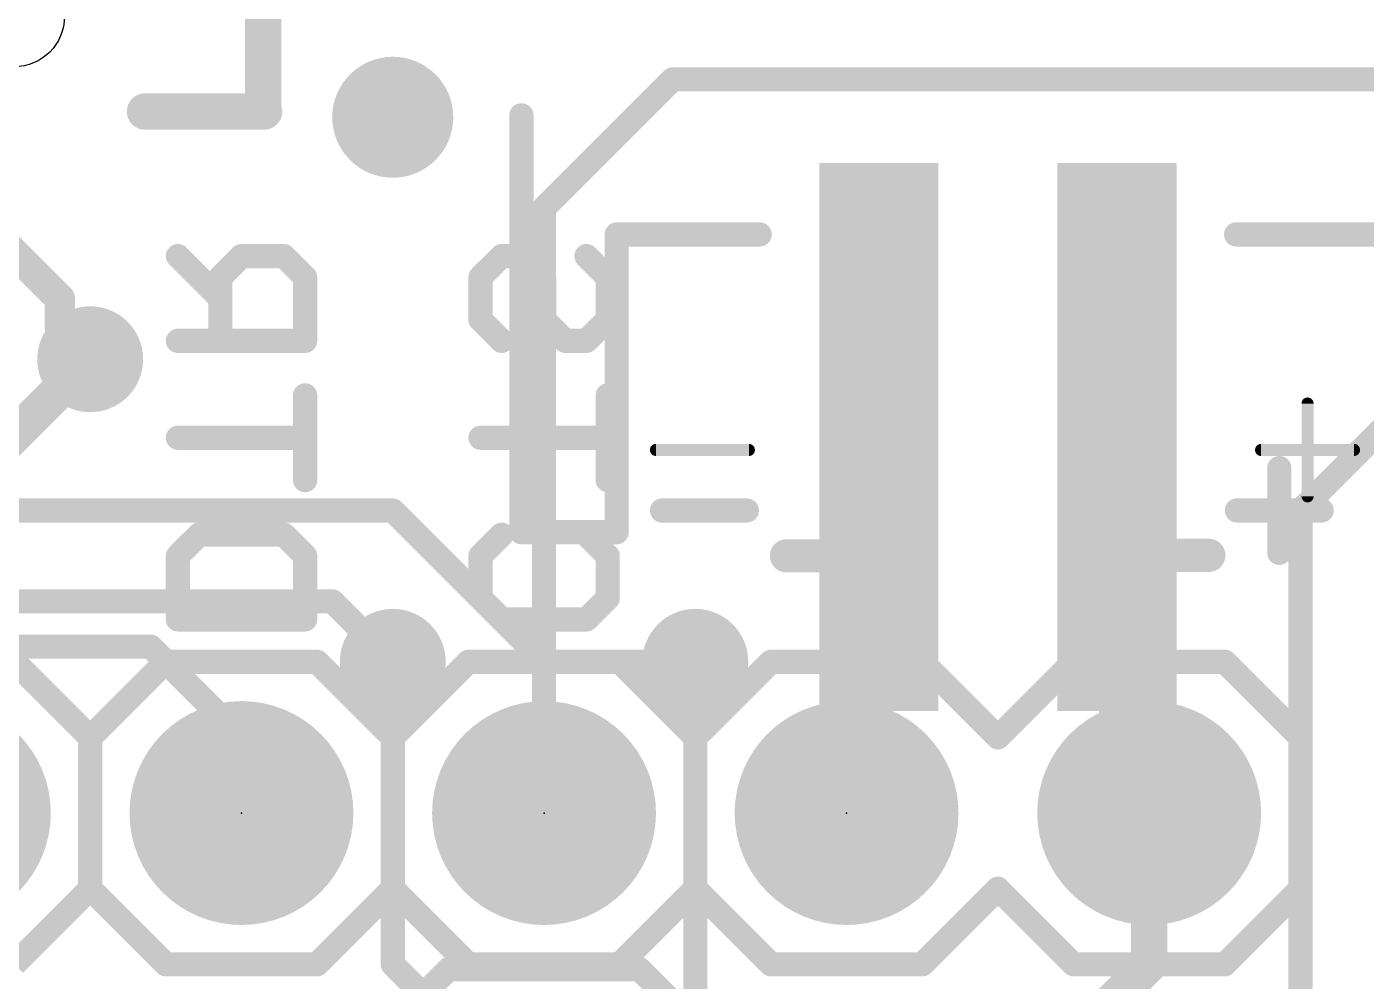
# Model space of a CAD drawing. Extents: x -20 to 87, y -16 to 68.
# Drawn here: x 9.63 to 20.87, y 53.2 to 61.21 of the extents above; entities that cross this region are included whole.
import ezdxf

# ---------------------------------------------------------------- set-up
doc = ezdxf.new("R2010")
doc.units = 0
for name, color, linetype in [('1', 12, 'CONTINUOUS'), ('16', 132, 'CONTINUOUS'), ('17', 110, 'CONTINUOUS'), ('18', 110, 'CONTINUOUS'), ('20', 53, 'CONTINUOUS'), ('21', 41, 'CONTINUOUS'), ('22', 40, 'CONTINUOUS'), ('24', 53, 'CONTINUOUS'), ('51', 53, 'CONTINUOUS')]:
    doc.layers.add(name, color=color, linetype=linetype)

# ---------------------------------------------------------------- blocks, each defined once
blk = doc.blocks.new('RECT')
blk.add_solid([(-0.5, -0.5), (0.5, -0.5), (-0.5, 0.5), (0.5, 0.5)])
blk = doc.blocks.new('ROUNDP')
at = {"const_width": 0.5}
blk.add_lwpolyline([(0, -0.25, 1), (0, 0.25, 1), (0, -0.25)], format="xyb", dxfattribs=at)
blk = doc.blocks.new('ROUNDV')
at = {"const_width": 0.5}
blk.add_lwpolyline([(0, -0.25, 1), (0, 0.25, 1), (0, -0.25)], format="xyb", dxfattribs=at)

msp = doc.modelspace()

# ---------------------------------------------------------------- linework, layer by layer
at = {"layer": '1'}
for points, const_width in [([(8.92, 59.914), (9.906, 58.928)], 0.254), ([(9.906, 58.928), (9.906, 58.674)], 0.254), ([(9.906, 58.674), (10.16, 58.42)], 0.254), ([(18.78, 54.88), (18.78, 57.768)], 0.3048), ([(12.7, 57.15), (8.3575, 57.15)], 0.2032), ([(13.97, 55.88), (12.7, 57.15)], 0.2032), ([(7.2145, 56.388), (12.192, 56.388)], 0.2032), ([(12.192, 56.388), (12.7, 55.88)], 0.2032), ([(5.588, 56.007), (10.668, 56.007)], 0.2032), ([(10.668, 56.007), (11.43, 55.245)], 0.2032), ([(15.24, 55.88), (13.97, 55.88)], 0.2032), ([(11.43, 55.245), (11.43, 54.61)], 0.2032), ([(19.05, 54.61), (18.78, 54.88)], 0.3048), ([(19.05, 53.34), (19.05, 54.61)], 0.3048), ([(17.91, 52.2), (19.05, 53.34)], 0.3048)]:
    msp.add_lwpolyline(points, dxfattribs=dict(at, const_width=const_width))
for points, const_width in [([(9.9695, 58.928, 1), (9.8425, 58.928)], 0.127), ([(9.8611, 58.8831, 1), (9.9509, 58.9729)], 0.127), ([(9.9509, 58.7189, 1), (9.8611, 58.6291)], 0.127), ([(9.8425, 58.674, 1), (9.9695, 58.674)], 0.127), ([(10.1151, 58.3751, 1), (10.2049, 58.4649)], 0.127), ([(18.8562, 57.768, 1), (18.7038, 57.768)], 0.1524), ([(12.7359, 57.1859, 1), (12.6641, 57.1141)], 0.1016), ([(12.7, 57.0992, 1), (12.7, 57.2008)], 0.1016), ([(12.2279, 56.4239, 1), (12.1561, 56.3521)], 0.1016), ([(12.192, 56.3372, 1), (12.192, 56.4388)], 0.1016), ([(10.7039, 56.0429, 1), (10.6321, 55.9711)], 0.1016), ([(10.668, 55.9562, 1), (10.668, 56.0578)], 0.1016), ([(12.6641, 55.8441, 1), (12.7359, 55.9159)], 0.1016), ([(13.97, 55.9308, 1), (13.97, 55.8292)], 0.1016), ([(13.9341, 55.8441, 1), (14.0059, 55.9159)], 0.1016), ([(15.24, 55.8292, 1), (15.24, 55.9308)], 0.1016), ([(11.4808, 55.245, 1), (11.3792, 55.245)], 0.1016), ([(11.3941, 55.2091, 1), (11.4659, 55.2809)], 0.1016), ([(18.8339, 54.9339, 1), (18.7261, 54.8261)], 0.1524), ([(18.7038, 54.88, 1), (18.8562, 54.88)], 0.1524), ([(19.1262, 54.61, 1), (18.9738, 54.61)], 0.1524), ([(11.3792, 54.61, 1), (11.4808, 54.61)], 0.1016), ([(18.9961, 54.5561, 1), (19.1039, 54.6639)], 0.1524), ([(18.9738, 53.34, 1), (19.1262, 53.34)], 0.1524), ([(19.1039, 53.2861, 1), (18.9961, 53.3939)], 0.1524)]:
    msp.add_lwpolyline(points, format="xyb", dxfattribs=dict(at, const_width=const_width))
at = {"layer": '16'}
for points, const_width in [([(13.97, 59.69), (15.05, 60.77)], 0.2032), ([(15.05, 60.77), (22.2, 60.77)], 0.2032), ([(13.97, 54.61), (13.97, 59.69)], 0.2032), ([(20.32, 57.15), (21.94, 58.77)], 0.2032), ([(6.35, 54.61), (10.16, 58.42)], 0.3048), ([(20.32, 33.02), (20.32, 57.15)], 0.2032), ([(12.7, 53.34), (12.7, 55.88)], 0.2032), ([(15.24, 55.88), (15.24, 53.086)], 0.2032), ([(15.24, 50.8), (12.7, 53.34)], 0.2032)]:
    msp.add_lwpolyline(points, dxfattribs=dict(at, const_width=const_width))
for points, const_width in [([(15.05, 60.8208, 1), (15.05, 60.7192)], 0.1016), ([(15.0859, 60.7341, 1), (15.0141, 60.8059)], 0.1016), ([(14.0208, 59.69, 1), (13.9192, 59.69)], 0.1016), ([(13.9341, 59.7259, 1), (14.0059, 59.6541)], 0.1016), ([(10.2139, 58.3661, 1), (10.1061, 58.4739)], 0.1524), ([(20.3708, 57.15, 1), (20.2692, 57.15)], 0.1016), ([(20.2841, 57.1859, 1), (20.3559, 57.1141)], 0.1016), ([(12.7508, 55.88, 1), (12.6492, 55.88)], 0.1016), ([(15.2908, 55.88, 1), (15.1892, 55.88)], 0.1016), ([(13.9192, 54.61, 1), (14.0208, 54.61)], 0.1016), ([(12.7359, 53.3759, 1), (12.6641, 53.3041)], 0.1016), ([(12.6492, 53.34, 1), (12.7508, 53.34)], 0.1016)]:
    msp.add_lwpolyline(points, format="xyb", dxfattribs=dict(at, const_width=const_width))
at = {"layer": '20'}
msp.add_circle((9.52, 61.3), 0.425, dxfattribs=at)
at = {"layer": '21'}
for points, const_width in [([(11.6129, 60.518), (11.6129, 61.5)], 0.3048), ([(11.62, 60.5), (10.62, 60.5)], 0.3048), ([(13.78, 60.468), (13.78, 56.968)], 0.2032), ([(14.58, 56.968), (14.58, 59.468)], 0.2032), ([(14.58, 59.468), (15.78, 59.468)], 0.2032), ([(19.78, 59.468), (20.98, 59.468)], 0.2032), ([(20.1425, 57.5064), (20.1425, 56.7946)], 0.2032), ([(14.9606, 57.1505), (15.6724, 57.1505)], 0.2032), ([(19.7866, 57.1505), (20.4984, 57.1505)], 0.2032), ([(13.78, 56.968), (14.58, 56.968)], 0.2032), ([(13.17, 53.3), (12.77, 52.9)], 0.2032), ([(14.77, 53.3), (13.17, 53.3)], 0.2032), ([(15.17, 52.9), (14.77, 53.3)], 0.2032)]:
    msp.add_lwpolyline(points, dxfattribs=dict(at, const_width=const_width))
for points, const_width in [([(10.62, 60.5762, 1), (10.62, 60.4238)], 0.1524), ([(11.62, 60.4238, 1), (11.62, 60.5762)], 0.1524), ([(11.5367, 60.518, 1), (11.6891, 60.518)], 0.1524), ([(13.8308, 60.468, 1), (13.7292, 60.468)], 0.1016), ([(14.6308, 59.468, 1), (14.5292, 59.468)], 0.1016), ([(14.58, 59.5188, 1), (14.58, 59.4172)], 0.1016), ([(15.78, 59.4172, 1), (15.78, 59.5188)], 0.1016), ([(19.78, 59.5188, 1), (19.78, 59.4172)], 0.1016), ([(20.1933, 57.5064, 1), (20.0917, 57.5064)], 0.1016), ([(14.9606, 57.2013, 1), (14.9606, 57.0997)], 0.1016), ([(15.6724, 57.0997, 1), (15.6724, 57.2013)], 0.1016), ([(19.7866, 57.2013, 1), (19.7866, 57.0997)], 0.1016), ([(20.4984, 57.0997, 1), (20.4984, 57.2013)], 0.1016), ([(13.78, 57.0188, 1), (13.78, 56.9172)], 0.1016), ([(13.7292, 56.968, 1), (13.8308, 56.968)], 0.1016), ([(14.5292, 56.968, 1), (14.6308, 56.968)], 0.1016), ([(14.58, 56.9172, 1), (14.58, 57.0188)], 0.1016), ([(20.0917, 56.7946, 1), (20.1933, 56.7946)], 0.1016), ([(13.17, 53.3508, 1), (13.17, 53.2492)], 0.1016), ([(13.2059, 53.2641, 1), (13.1341, 53.3359)], 0.1016), ([(14.8059, 53.3359, 1), (14.7341, 53.2641)], 0.1016), ([(14.77, 53.2492, 1), (14.77, 53.3508)], 0.1016)]:
    msp.add_lwpolyline(points, format="xyb", dxfattribs=dict(at, const_width=const_width))
at = {"layer": '22'}
for points, const_width in [([(11.2525, 58.9303), (10.8966, 59.2862)], 0.2032), ([(11.4305, 59.2862), (11.2525, 59.1083)], 0.2032), ([(11.7864, 59.2862), (11.4305, 59.2862)], 0.2032), ([(11.9643, 59.1083), (11.7864, 59.2862)], 0.2032), ([(13.6146, 59.2862), (13.4366, 59.1083)], 0.2032), ([(13.7925, 59.2862), (13.6146, 59.2862)], 0.2032), ([(13.9705, 59.1083), (13.7925, 59.2862)], 0.2032), ([(14.3264, 59.2862), (14.5043, 59.1083)], 0.2032), ([(11.2525, 59.1083), (11.2525, 58.5744)], 0.2032), ([(11.9643, 58.5744), (11.9643, 59.1083)], 0.2032), ([(13.4366, 59.1083), (13.4366, 58.7523)], 0.2032), ([(13.9705, 58.7523), (13.9705, 59.1083)], 0.2032), ([(14.5043, 59.1083), (14.5043, 58.7523)], 0.2032), ([(13.4366, 58.7523), (13.6146, 58.5744)], 0.2032), ([(14.1484, 58.5744), (13.9705, 58.7523)], 0.2032), ([(14.5043, 58.7523), (14.3264, 58.5744)], 0.2032), ([(10.8966, 58.5744), (11.9643, 58.5744)], 0.2032), ([(14.3264, 58.5744), (14.1484, 58.5744)], 0.2032), ([(11.9643, 57.405), (11.9643, 58.1168)], 0.2032), ([(14.5043, 57.405), (14.5043, 58.1168)], 0.2032), ([(10.8966, 57.7609), (11.9643, 57.7609)], 0.2032), ([(13.4366, 57.7609), (14.5043, 57.7609)], 0.2032), ([(19.0506, 56.2737), (19.0506, 57.2736)], 0.2794), ([(10.8966, 56.7695), (11.0746, 56.9474)], 0.2032), ([(11.0746, 56.9474), (11.7864, 56.9474)], 0.2032), ([(11.7864, 56.9474), (11.9643, 56.7695)], 0.2032), ([(13.4366, 56.7695), (13.6146, 56.9474)], 0.2032), ([(14.3264, 56.9474), (14.5043, 56.7695)], 0.2032), ([(17.0053, 56.7696), (16.0054, 56.7696)], 0.2794), ([(19.5506, 56.7737), (18.5507, 56.7737)], 0.2794), ([(10.8966, 56.2356), (10.8966, 56.7695)], 0.2032), ([(11.9643, 56.7695), (11.9643, 56.2356)], 0.2032), ([(13.4366, 56.4136), (13.4366, 56.7695)], 0.2032), ([(14.5043, 56.7695), (14.5043, 56.4136)], 0.2032), ([(13.6146, 56.2356), (13.4366, 56.4136)], 0.2032), ([(14.5043, 56.4136), (14.3264, 56.2356)], 0.2032), ([(11.9643, 56.2356), (10.8966, 56.2356)], 0.2032), ([(14.3264, 56.2356), (13.6146, 56.2356)], 0.2032), ([(9.525, 55.88), (10.16, 55.245)], 0.2032), ([(10.16, 55.245), (10.795, 55.88)], 0.2032), ([(10.795, 55.88), (12.065, 55.88)], 0.2032), ([(12.065, 55.88), (12.7, 55.245)], 0.2032), ([(12.7, 55.245), (13.335, 55.88)], 0.2032), ([(13.335, 55.88), (14.605, 55.88)], 0.2032), ([(14.605, 55.88), (15.24, 55.245)], 0.2032), ([(15.24, 55.245), (15.875, 55.88)], 0.2032), ([(17.145, 55.88), (15.875, 55.88)], 0.2032), ([(17.78, 55.245), (17.145, 55.88)], 0.2032), ([(18.415, 55.88), (17.78, 55.245)], 0.2032), ([(19.685, 55.88), (18.415, 55.88)], 0.2032), ([(20.32, 55.245), (19.685, 55.88)], 0.2032), ([(10.16, 55.245), (10.16, 53.975)], 0.2032), ([(10.16, 53.975), (10.16, 55.245)], 0.2032), ([(12.7, 53.975), (12.7, 55.245)], 0.2032), ([(12.7, 55.245), (12.7, 53.975)], 0.2032), ([(15.24, 55.245), (15.24, 53.975)], 0.2032), ([(15.24, 53.975), (15.24, 55.245)], 0.2032), ([(20.32, 53.975), (20.32, 55.245)], 0.2032), ([(10.16, 53.975), (9.525, 53.34)], 0.2032), ([(10.795, 53.34), (10.16, 53.975)], 0.2032), ([(12.7, 53.975), (12.065, 53.34)], 0.2032), ([(13.335, 53.34), (12.7, 53.975)], 0.2032), ([(15.24, 53.975), (14.605, 53.34)], 0.2032), ([(15.875, 53.34), (15.24, 53.975)], 0.2032), ([(17.145, 53.34), (17.78, 53.975)], 0.2032), ([(17.78, 53.975), (18.415, 53.34)], 0.2032), ([(19.685, 53.34), (20.32, 53.975)], 0.2032), ([(12.065, 53.34), (10.795, 53.34)], 0.2032), ([(14.605, 53.34), (13.335, 53.34)], 0.2032), ([(15.875, 53.34), (17.145, 53.34)], 0.2032), ([(18.415, 53.34), (19.685, 53.34)], 0.2032)]:
    msp.add_lwpolyline(points, dxfattribs=dict(at, const_width=const_width))
for points, const_width in [([(10.9325, 59.3221, 1), (10.8607, 59.2503)], 0.1016), ([(11.4305, 59.337, 1), (11.4305, 59.2354)], 0.1016), ([(11.4664, 59.2503, 1), (11.3945, 59.3221)], 0.1016), ([(11.8223, 59.3221, 1), (11.7504, 59.2503)], 0.1016), ([(11.7864, 59.2354, 1), (11.7864, 59.337)], 0.1016), ([(13.6146, 59.337, 1), (13.6146, 59.2354)], 0.1016), ([(13.6505, 59.2503, 1), (13.5786, 59.3221)], 0.1016), ([(13.8284, 59.3221, 1), (13.7566, 59.2503)], 0.1016), ([(13.7925, 59.2354, 1), (13.7925, 59.337)], 0.1016), ([(14.3623, 59.3221, 1), (14.2904, 59.2503)], 0.1016), ([(11.3033, 59.1083, 1), (11.2017, 59.1083)], 0.1016), ([(11.2166, 59.1442, 1), (11.2884, 59.0723)], 0.1016), ([(12.0151, 59.1083, 1), (11.9135, 59.1083)], 0.1016), ([(11.9284, 59.0723, 1), (12.0002, 59.1442)], 0.1016), ([(13.4874, 59.1083, 1), (13.3858, 59.1083)], 0.1016), ([(13.4007, 59.1442, 1), (13.4725, 59.0723)], 0.1016), ([(14.0213, 59.1083, 1), (13.9197, 59.1083)], 0.1016), ([(13.9345, 59.0723, 1), (14.0064, 59.1442)], 0.1016), ([(14.5551, 59.1083, 1), (14.4535, 59.1083)], 0.1016), ([(14.4684, 59.0723, 1), (14.5402, 59.1442)], 0.1016), ([(11.2166, 58.8944, 1), (11.2884, 58.9662)], 0.1016), ([(13.4725, 58.7883, 1), (13.4007, 58.7164)], 0.1016), ([(14.0064, 58.7883, 1), (13.9345, 58.7164)], 0.1016), ([(14.5402, 58.7164, 1), (14.4684, 58.7883)], 0.1016), ([(13.3858, 58.7523, 1), (13.4874, 58.7523)], 0.1016), ([(13.9197, 58.7523, 1), (14.0213, 58.7523)], 0.1016), ([(14.4535, 58.7523, 1), (14.5551, 58.7523)], 0.1016), ([(10.8966, 58.6252, 1), (10.8966, 58.5236)], 0.1016), ([(11.2017, 58.5744, 1), (11.3033, 58.5744)], 0.1016), ([(11.9135, 58.5744, 1), (12.0151, 58.5744)], 0.1016), ([(11.9643, 58.5236, 1), (11.9643, 58.6252)], 0.1016), ([(13.5786, 58.5385, 1), (13.6505, 58.6103)], 0.1016), ([(14.1484, 58.6252, 1), (14.1484, 58.5236)], 0.1016), ([(14.1125, 58.5385, 1), (14.1843, 58.6103)], 0.1016), ([(14.2904, 58.6103, 1), (14.3623, 58.5385)], 0.1016), ([(14.3264, 58.5236, 1), (14.3264, 58.6252)], 0.1016), ([(12.0151, 58.1168, 1), (11.9135, 58.1168)], 0.1016), ([(14.5551, 58.1168, 1), (14.4535, 58.1168)], 0.1016), ([(10.8966, 57.8117, 1), (10.8966, 57.7101)], 0.1016), ([(11.9643, 57.7101, 1), (11.9643, 57.8117)], 0.1016), ([(13.4366, 57.8117, 1), (13.4366, 57.7101)], 0.1016), ([(14.5043, 57.7101, 1), (14.5043, 57.8117)], 0.1016), ([(11.9135, 57.405, 1), (12.0151, 57.405)], 0.1016), ([(14.4535, 57.405, 1), (14.5551, 57.405)], 0.1016), ([(19.1205, 57.2736, 1), (18.9808, 57.2736)], 0.1397), ([(11.0746, 56.9982, 1), (11.0746, 56.8966)], 0.1016), ([(11.1105, 56.9115, 1), (11.0386, 56.9833)], 0.1016), ([(11.8223, 56.9833, 1), (11.7504, 56.9115)], 0.1016), ([(11.7864, 56.8966, 1), (11.7864, 56.9982)], 0.1016), ([(13.6505, 56.9115, 1), (13.5786, 56.9833)], 0.1016), ([(14.3623, 56.9833, 1), (14.2904, 56.9115)], 0.1016), ([(16.0054, 56.8395, 1), (16.0054, 56.6998)], 0.1397), ([(17.0053, 56.6998, 1), (17.0053, 56.8395)], 0.1397), ([(18.5507, 56.8435, 1), (18.5507, 56.7038)], 0.1397), ([(19.5506, 56.7038, 1), (19.5506, 56.8435)], 0.1397), ([(10.9474, 56.7695, 1), (10.8458, 56.7695)], 0.1016), ([(10.8607, 56.8054, 1), (10.9325, 56.7335)], 0.1016), ([(12.0151, 56.7695, 1), (11.9135, 56.7695)], 0.1016), ([(11.9284, 56.7335, 1), (12.0002, 56.8054)], 0.1016), ([(13.4874, 56.7695, 1), (13.3858, 56.7695)], 0.1016), ([(13.4007, 56.8054, 1), (13.4725, 56.7335)], 0.1016), ([(14.5551, 56.7695, 1), (14.4535, 56.7695)], 0.1016), ([(14.4684, 56.7335, 1), (14.5402, 56.8054)], 0.1016), ([(13.4725, 56.4495, 1), (13.4007, 56.3776)], 0.1016), ([(13.3858, 56.4136, 1), (13.4874, 56.4136)], 0.1016), ([(14.4535, 56.4136, 1), (14.5551, 56.4136)], 0.1016), ([(14.5402, 56.3776, 1), (14.4684, 56.4495)], 0.1016), ([(10.8966, 56.2864, 1), (10.8966, 56.1848)], 0.1016), ([(11.9643, 56.1848, 1), (11.9643, 56.2864)], 0.1016), ([(13.6146, 56.2864, 1), (13.6146, 56.1848)], 0.1016), ([(14.3264, 56.1848, 1), (14.3264, 56.2864)], 0.1016), ([(18.9808, 56.2737, 1), (19.1205, 56.2737)], 0.1397), ([(10.8458, 56.2356, 1), (10.9474, 56.2356)], 0.1016), ([(11.9135, 56.2356, 1), (12.0151, 56.2356)], 0.1016), ([(13.5786, 56.1997, 1), (13.6505, 56.2715)], 0.1016), ([(14.2904, 56.2715, 1), (14.3623, 56.1997)], 0.1016), ([(10.795, 55.9308, 1), (10.795, 55.8292)], 0.1016), ([(10.8309, 55.8441, 1), (10.7591, 55.9159)], 0.1016), ([(12.1009, 55.9159, 1), (12.0291, 55.8441)], 0.1016), ([(12.065, 55.8292, 1), (12.065, 55.9308)], 0.1016), ([(13.335, 55.9308, 1), (13.335, 55.8292)], 0.1016), ([(13.3709, 55.8441, 1), (13.2991, 55.9159)], 0.1016), ([(14.6409, 55.9159, 1), (14.5691, 55.8441)], 0.1016), ([(14.605, 55.8292, 1), (14.605, 55.9308)], 0.1016), ([(15.875, 55.9308, 1), (15.875, 55.8292)], 0.1016), ([(15.9109, 55.8441, 1), (15.8391, 55.9159)], 0.1016), ([(17.1809, 55.9159, 1), (17.1091, 55.8441)], 0.1016), ([(17.145, 55.8292, 1), (17.145, 55.9308)], 0.1016), ([(18.415, 55.9308, 1), (18.415, 55.8292)], 0.1016), ([(18.4509, 55.8441, 1), (18.3791, 55.9159)], 0.1016), ([(19.7209, 55.9159, 1), (19.6491, 55.8441)], 0.1016), ([(19.685, 55.8292, 1), (19.685, 55.9308)], 0.1016), ([(10.2108, 55.245, 1), (10.1092, 55.245)], 0.1016), ([(10.2108, 55.245, 1), (10.1092, 55.245)], 0.1016), ([(10.1241, 55.2809, 1), (10.1959, 55.2091)], 0.1016), ([(10.1241, 55.2091, 1), (10.1959, 55.2809)], 0.1016), ([(12.7508, 55.245, 1), (12.6492, 55.245)], 0.1016), ([(12.7508, 55.245, 1), (12.6492, 55.245)], 0.1016), ([(12.6641, 55.2809, 1), (12.7359, 55.2091)], 0.1016), ([(12.6641, 55.2091, 1), (12.7359, 55.2809)], 0.1016), ([(15.2908, 55.245, 1), (15.1892, 55.245)], 0.1016), ([(15.2908, 55.245, 1), (15.1892, 55.245)], 0.1016), ([(15.2041, 55.2809, 1), (15.2759, 55.2091)], 0.1016), ([(15.2041, 55.2091, 1), (15.2759, 55.2809)], 0.1016), ([(17.7441, 55.2809, 1), (17.8159, 55.2091)], 0.1016), ([(17.7441, 55.2091, 1), (17.8159, 55.2809)], 0.1016), ([(20.3708, 55.245, 1), (20.2692, 55.245)], 0.1016), ([(20.2841, 55.2091, 1), (20.3559, 55.2809)], 0.1016), ([(10.1959, 54.0109, 1), (10.1241, 53.9391)], 0.1016), ([(10.1092, 53.975, 1), (10.2108, 53.975)], 0.1016), ([(10.1092, 53.975, 1), (10.2108, 53.975)], 0.1016), ([(10.1959, 53.9391, 1), (10.1241, 54.0109)], 0.1016), ([(12.7359, 54.0109, 1), (12.6641, 53.9391)], 0.1016), ([(12.6492, 53.975, 1), (12.7508, 53.975)], 0.1016), ([(12.6492, 53.975, 1), (12.7508, 53.975)], 0.1016), ([(12.7359, 53.9391, 1), (12.6641, 54.0109)], 0.1016), ([(15.2759, 54.0109, 1), (15.2041, 53.9391)], 0.1016), ([(15.1892, 53.975, 1), (15.2908, 53.975)], 0.1016), ([(15.1892, 53.975, 1), (15.2908, 53.975)], 0.1016), ([(15.2759, 53.9391, 1), (15.2041, 54.0109)], 0.1016), ([(17.8159, 54.0109, 1), (17.7441, 53.9391)], 0.1016), ([(17.8159, 53.9391, 1), (17.7441, 54.0109)], 0.1016), ([(20.2692, 53.975, 1), (20.3708, 53.975)], 0.1016), ([(20.3559, 53.9391, 1), (20.2841, 54.0109)], 0.1016), ([(10.795, 53.3908, 1), (10.795, 53.2892)], 0.1016), ([(10.7591, 53.3041, 1), (10.8309, 53.3759)], 0.1016), ([(12.0291, 53.3759, 1), (12.1009, 53.3041)], 0.1016), ([(12.065, 53.2892, 1), (12.065, 53.3908)], 0.1016), ([(13.335, 53.3908, 1), (13.335, 53.2892)], 0.1016), ([(13.2991, 53.3041, 1), (13.3709, 53.3759)], 0.1016), ([(14.5691, 53.3759, 1), (14.6409, 53.3041)], 0.1016), ([(14.605, 53.2892, 1), (14.605, 53.3908)], 0.1016), ([(15.875, 53.3908, 1), (15.875, 53.2892)], 0.1016), ([(15.8391, 53.3041, 1), (15.9109, 53.3759)], 0.1016), ([(17.1091, 53.3759, 1), (17.1809, 53.3041)], 0.1016), ([(17.145, 53.2892, 1), (17.145, 53.3908)], 0.1016), ([(18.415, 53.3908, 1), (18.415, 53.2892)], 0.1016), ([(18.3791, 53.3041, 1), (18.4509, 53.3759)], 0.1016), ([(19.6491, 53.3759, 1), (19.7209, 53.3041)], 0.1016), ([(19.685, 53.2892, 1), (19.685, 53.3908)], 0.1016)]:
    msp.add_lwpolyline(points, format="xyb", dxfattribs=dict(at, const_width=const_width))
at = {"layer": '24'}
for p in [(11.43, 54.61), (13.97, 54.61), (16.51, 54.61)]:
    msp.add_point(p, dxfattribs=at)
at = {"layer": '51', "const_width": 0.1016}
for points in [[(20.3796, 58.0483), (20.3796, 57.2687)], [(14.9098, 57.6585), (15.6894, 57.6585)], [(19.9898, 57.6585), (20.7694, 57.6585)]]:
    msp.add_lwpolyline(points, dxfattribs=at)
at = {"layer": '51', "const_width": 0.0508}
for points in [[(20.405, 58.0483, 1), (20.3542, 58.0483)], [(14.9098, 57.6839, 1), (14.9098, 57.6331)], [(15.6894, 57.6331, 1), (15.6894, 57.6839)], [(19.9898, 57.6839, 1), (19.9898, 57.6331)], [(20.7694, 57.6331, 1), (20.7694, 57.6839)], [(20.3542, 57.2687, 1), (20.405, 57.2687)]]:
    msp.add_lwpolyline(points, format="xyb", dxfattribs=at)

# ---------------------------------------------------------------- block references
at = {"layer": '1', "yscale": 4.6}
for p in [(16.78, 57.768), (18.78, 57.768)]:
    msp.add_blockref('RECT', p, dxfattribs=at)
at = {"layer": '17', "xscale": 1.8796, "yscale": 1.8796}
for p, rotation in [((8.89, 54.61), 90), ((8.89, 54.61), 90), ((11.43, 54.61), 90), ((11.43, 54.61), 90), ((13.97, 54.61), 90), ((13.97, 54.61), 90), ((16.51, 54.61), 270), ((16.51, 54.61), 270), ((19.05, 54.61), 270), ((19.05, 54.61), 270)]:
    msp.add_blockref('ROUNDP', p, dxfattribs=dict(at, rotation=rotation))
at = {"layer": '18'}
for p, xscale, yscale in [((12.7, 60.452), 1.016, 1.016), ((12.7, 60.452), 1.016, 1.016), ((10.16, 58.42), 0.889, 0.889), ((10.16, 58.42), 0.889, 0.889), ((12.7, 55.88), 0.889, 0.889), ((12.7, 55.88), 0.889, 0.889), ((15.24, 55.88), 0.889, 0.889), ((15.24, 55.88), 0.889, 0.889)]:
    msp.add_blockref('ROUNDV', p, dxfattribs=dict(at, xscale=xscale, yscale=yscale))

doc.saveas('drawing.dxf')
